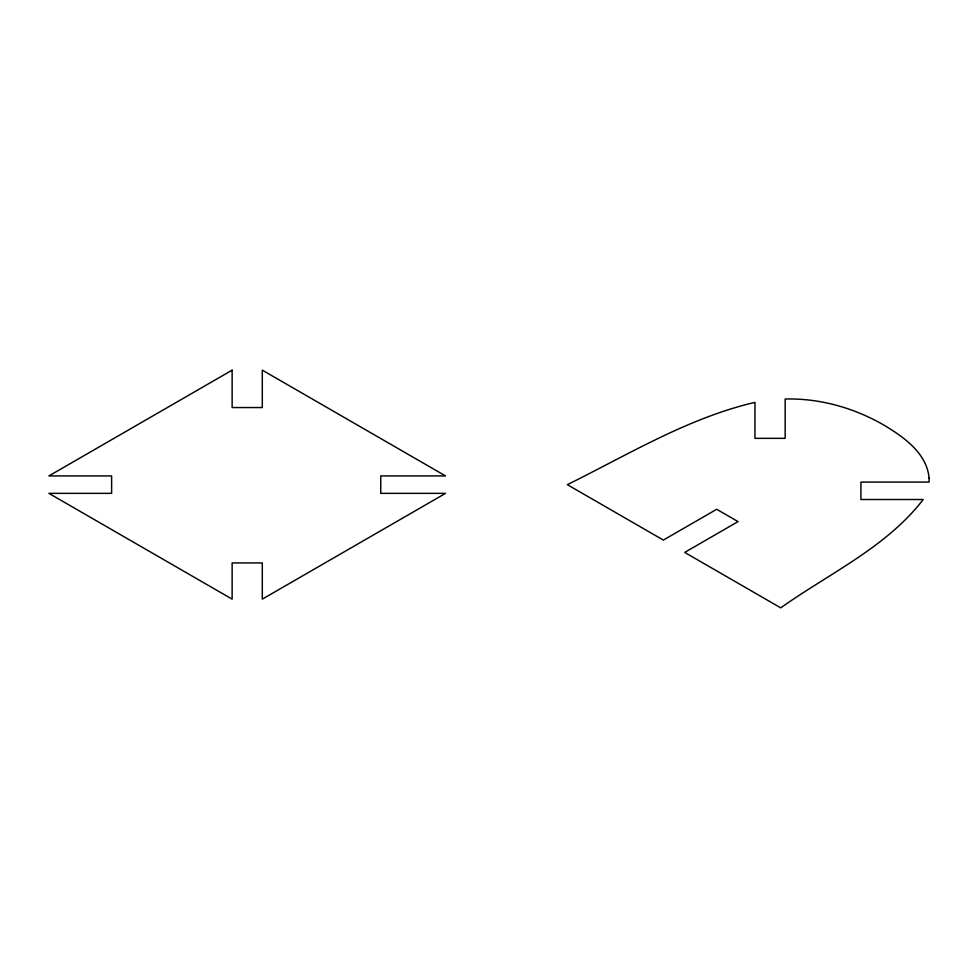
<?xml version="1.0" encoding="UTF-8"?>
<svg xmlns="http://www.w3.org/2000/svg" width="978" height="978" viewBox="0 0 978 978"><rect width="100%" height="100%" fill="white"/><g stroke="black" fill="none" stroke-linecap="round" stroke-linejoin="round"><path stroke-width="1.47" d="M929.1 478.022L929.051 482.093L860.909 482.093L860.909 499.514L923.232 499.514C886.41 547.301 829.014 573.536 780.725 607.851L684.698 552.411L738.048 521.604L716.703 509.281L663.353 540.088L567.326 484.648C628.438 454.55 687.986 417.961 754.967 402.374L754.967 438.352L785.151 438.352L785.151 399.012C819.674 398.132 854.075 407.863 883.88 425.088C903.66 437.007 926.741 452.961 929.1 478.022M232.128 370.149L48.9 475.931L111.626 475.931L111.626 493.352L48.9 493.352L232.128 599.135L232.128 562.925L262.3 562.925L262.3 599.135L445.528 493.352L380.748 493.352L380.748 475.931L445.528 475.931L262.3 370.149L262.3 407.545L232.128 407.545L232.128 370.149"/></g></svg>
